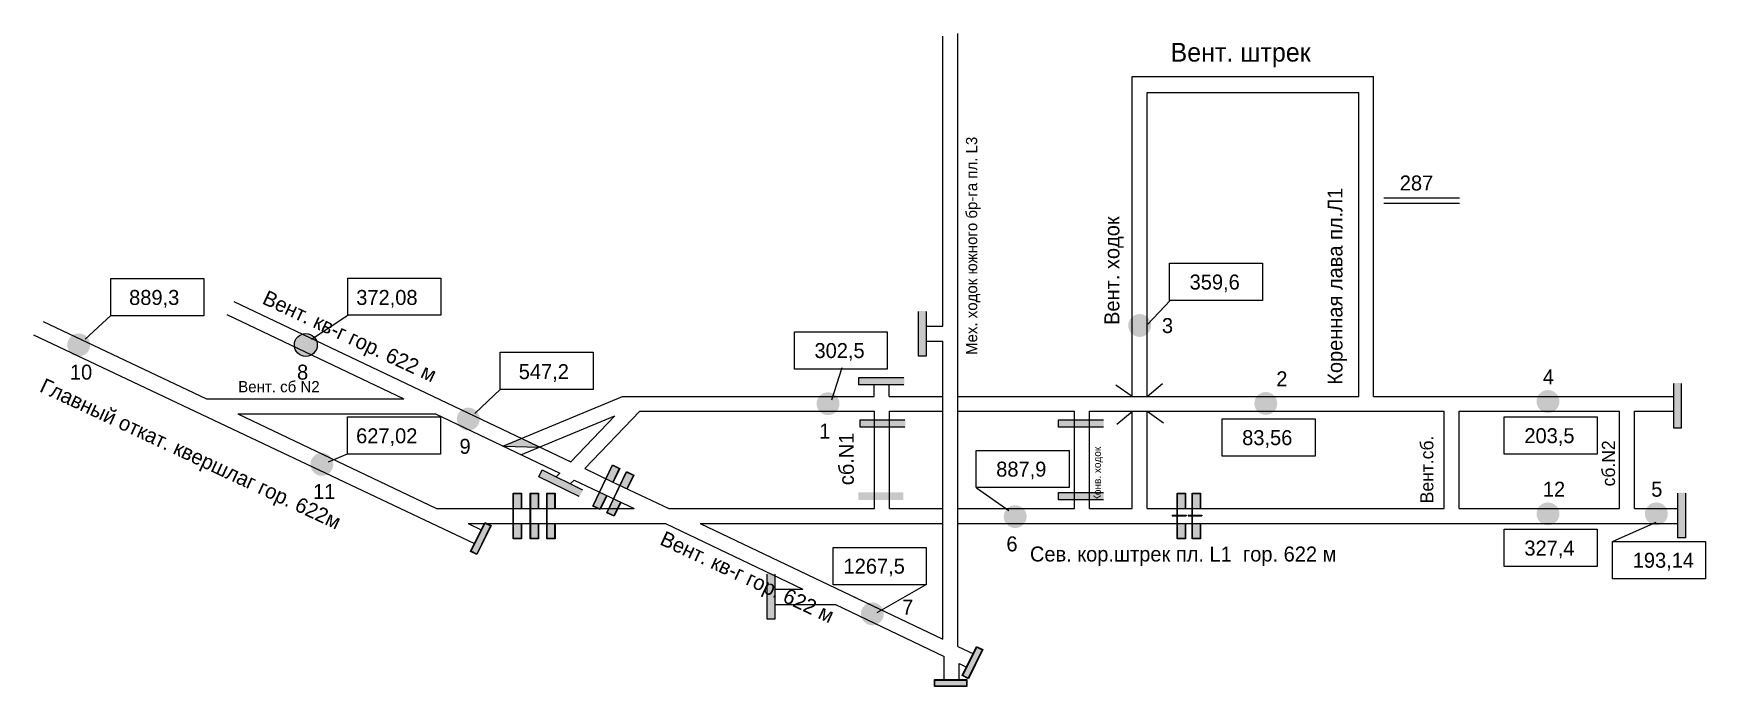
# Model space of a CAD drawing. Header units: millimetres. Extents: x 529 to 976, y 339 to 514.
import ezdxf

# ---------------------------------------------------------------- set-up
doc = ezdxf.new("R2010")
doc.units = ezdxf.units.MM
doc.layers.add('Двери', color=7, linetype='Continuous')
doc.layers.add('Перемычки', color=7, linetype='Continuous')

msp = doc.modelspace()

# ---------------------------------------------------------------- hatches: boundary and pattern name
for points in [[(827.68, 435.77, 1), (821.57, 435.77, 1)], [(544.42, 430.58, 1), (538.31, 430.58, 1)], [(605.06, 430.58, 1), (598.95, 430.58, 1)], [(744.49, 414.86, 1), (738.38, 414.86, 1)], [(861.36, 414.93, 1), (855.25, 414.93, 1)], [(936.7, 415.47, 1), (930.59, 415.47, 1)], [(648.44, 410.76, 1), (642.33, 410.76, 1)], [(659.54, 405.61), (654.57, 403.55), (664.4, 403.29)], [(609.33, 398.66, 1), (603.22, 398.66, 1)], [(936.7, 385.43, 1), (930.59, 385.43, 1)], [(965.63, 385.43, 1), (959.52, 385.43, 1)], [(794.45, 384.7, 1), (788.34, 384.7, 1)], [(756.31, 358.71, 1), (750.2, 358.71, 1)]]:
    msp.add_hatch(color=256).paths.add_polyline_path(points)
h = msp.add_hatch(color=256)
h.paths.add_polyline_path([(651.52, 382.31), (649.84, 383.14), (646.01, 375.36), (647.69, 374.53)])
h.paths.add_polyline_path([(651.35, 382.25), (649.9, 382.97), (646.18, 375.42), (647.64, 374.7)], flags=16)
h = msp.add_hatch(color=256)
h.paths.add_polyline_path([(782.76, 349.15), (781.08, 349.97), (777.26, 342.2), (778.94, 341.37)])
h.paths.add_polyline_path([(782.6, 349.09), (781.14, 349.81), (777.42, 342.25), (778.88, 341.54)], flags=16)
h = msp.add_hatch(color=256)
h.paths.add_polyline_path([(769.82, 341.15), (769.82, 339.28), (778.49, 339.28), (778.49, 341.15)])
h.paths.add_polyline_path([(769.94, 341.02), (769.94, 339.4), (778.36, 339.4), (778.36, 341.02)], flags=16)
at = {"layer": 'Двери'}
h = msp.add_hatch(color=256, dxfattribs=at)
h.paths.add_polyline_path([(684.07, 393.88), (685.84, 397.58), (683.85, 398.53), (682.09, 394.83), (682.18, 394.79), (683.9, 398.4), (685.7, 397.54), (683.98, 393.93)])
h.paths.add_polyline_path([(680.45, 391.18), (682.18, 394.79), (682.09, 394.83), (680.36, 391.22)])
h.paths.add_polyline_path([(680.58, 386.57), (682.35, 390.27), (682.26, 390.32), (680.54, 386.71), (678.73, 387.57), (680.45, 391.18), (680.36, 391.22), (678.6, 387.52)])
h = msp.add_hatch(color=3, dxfattribs=at)
h.paths.add_polyline_path([(685.7, 397.54), (683.9, 398.4), (682.18, 394.79), (683.98, 393.93)])
h.paths.add_polyline_path([(678.73, 387.57), (680.54, 386.71), (682.26, 390.32), (680.45, 391.18)])
h = msp.add_hatch(color=256, dxfattribs=at)
h.paths.add_polyline_path([(687.81, 392.1), (689.58, 395.8), (687.59, 396.75), (685.83, 393.05), (685.92, 393), (687.64, 396.61), (689.45, 395.75), (687.72, 392.14)])
h.paths.add_polyline_path([(684.2, 389.39), (685.92, 393), (685.83, 393.05), (684.11, 389.44)])
h.paths.add_polyline_path([(684.33, 384.79), (686.09, 388.49), (686, 388.53), (684.28, 384.92), (682.47, 385.78), (684.2, 389.39), (684.11, 389.44), (682.34, 385.73)])
h = msp.add_hatch(color=3, dxfattribs=at)
h.paths.add_polyline_path([(689.45, 395.75), (687.64, 396.61), (685.92, 393), (687.72, 392.14)])
h.paths.add_polyline_path([(682.47, 385.78), (684.28, 384.92), (686, 388.53), (684.2, 389.39)])
h = msp.add_hatch(color=256, dxfattribs=at)
h.paths.add_polyline_path([(659.57, 386.85), (659.57, 390.95), (657.37, 390.95), (657.37, 386.85), (657.47, 386.85), (657.47, 390.85), (659.47, 390.85), (659.47, 386.85)])
h.paths.add_polyline_path([(657.47, 382.85), (657.47, 386.85), (657.37, 386.85), (657.37, 382.85)])
h.paths.add_polyline_path([(659.57, 378.75), (659.57, 382.85), (659.47, 382.85), (659.47, 378.85), (657.47, 378.85), (657.47, 382.85), (657.37, 382.85), (657.37, 378.75)])
h = msp.add_hatch(color=3, dxfattribs=at)
h.paths.add_polyline_path([(659.47, 390.85), (657.47, 390.85), (657.47, 386.85), (659.47, 386.85)])
h.paths.add_polyline_path([(657.47, 378.85), (659.47, 378.85), (659.47, 382.85), (657.47, 382.85)])
h = msp.add_hatch(color=256, dxfattribs=at)
h.paths.add_polyline_path([(664.14, 386.85), (664.14, 390.95), (661.94, 390.95), (661.94, 386.85), (662.04, 386.85), (662.04, 390.85), (664.04, 390.85), (664.04, 386.85)])
h.paths.add_polyline_path([(662.04, 382.85), (662.04, 386.85), (661.94, 386.85), (661.94, 382.85)])
h.paths.add_polyline_path([(664.14, 378.75), (664.14, 382.85), (664.04, 382.85), (664.04, 378.85), (662.04, 378.85), (662.04, 382.85), (661.94, 382.85), (661.94, 378.75)])
h = msp.add_hatch(color=3, dxfattribs=at)
h.paths.add_polyline_path([(664.04, 390.85), (662.04, 390.85), (662.04, 386.85), (664.04, 386.85)])
h.paths.add_polyline_path([(662.04, 378.85), (664.04, 378.85), (664.04, 382.85), (662.04, 382.85)])
h = msp.add_hatch(color=256, dxfattribs=at)
h.paths.add_polyline_path([(668.53, 386.85), (668.53, 390.95), (666.33, 390.95), (666.33, 386.85), (666.43, 386.85), (666.43, 390.85), (668.43, 390.85), (668.43, 386.85)])
h.paths.add_polyline_path([(666.43, 382.85), (666.43, 386.85), (666.33, 386.85), (666.33, 382.85)])
h.paths.add_polyline_path([(668.53, 378.75), (668.53, 382.85), (668.43, 382.85), (668.43, 378.85), (666.43, 378.85), (666.43, 382.85), (666.33, 382.85), (666.33, 378.75)])
h = msp.add_hatch(color=3, dxfattribs=at)
h.paths.add_polyline_path([(668.43, 390.85), (666.43, 390.85), (666.43, 386.85), (668.43, 386.85)])
h.paths.add_polyline_path([(666.43, 378.85), (668.43, 378.85), (668.43, 382.85), (666.43, 382.85)])
h = msp.add_hatch(color=256, dxfattribs=at)
h.paths.add_polyline_path([(836.86, 386.84), (836.86, 390.94), (834.66, 390.94), (834.66, 386.84), (834.76, 386.84), (834.76, 390.84), (836.76, 390.84), (836.76, 386.84)])
h.paths.add_polyline_path([(834.76, 382.84), (834.76, 386.84), (834.66, 386.84), (834.66, 382.84)])
h.paths.add_polyline_path([(836.86, 378.74), (836.86, 382.84), (836.76, 382.84), (836.76, 378.84), (834.76, 378.84), (834.76, 382.84), (834.66, 382.84), (834.66, 378.74)])
h = msp.add_hatch(color=3, dxfattribs=at)
h.paths.add_polyline_path([(836.76, 390.84), (834.76, 390.84), (834.76, 386.84), (836.76, 386.84)])
h.paths.add_polyline_path([(834.76, 378.84), (836.76, 378.84), (836.76, 382.84), (834.76, 382.84)])
h = msp.add_hatch(color=256, dxfattribs=at)
h.paths.add_polyline_path([(840.86, 386.84), (840.86, 390.94), (838.66, 390.94), (838.66, 386.84), (838.76, 386.84), (838.76, 390.84), (840.76, 390.84), (840.76, 386.84)])
h.paths.add_polyline_path([(838.76, 382.84), (838.76, 386.84), (838.66, 386.84), (838.66, 382.84)])
h.paths.add_polyline_path([(840.86, 378.74), (840.86, 382.84), (840.76, 382.84), (840.76, 378.84), (838.76, 378.84), (838.76, 382.84), (838.66, 382.84), (838.66, 378.74)])
h = msp.add_hatch(color=3, dxfattribs=at)
h.paths.add_polyline_path([(840.76, 390.84), (838.76, 390.84), (838.76, 386.84), (840.76, 386.84)])
h.paths.add_polyline_path([(838.76, 378.84), (840.76, 378.84), (840.76, 382.84), (838.76, 382.84)])
at = {"layer": 'Перемычки'}
h = msp.add_hatch(color=256, dxfattribs=at)
h.paths.add_polyline_path([(767.69, 427.45), (767.69, 431.55), (767.59, 431.55), (767.59, 427.55), (765.59, 427.55), (765.59, 431.55), (765.49, 431.55), (765.49, 427.45)])
h.paths.add_polyline_path([(767.59, 431.55), (767.69, 431.55), (767.69, 439.65), (765.49, 439.65), (765.49, 431.55), (765.59, 431.55), (765.59, 439.55), (767.59, 439.55)])
h = msp.add_hatch(color=3, dxfattribs=at)
h.paths.add_polyline_path([(765.59, 427.55), (767.59, 427.55), (767.59, 431.55), (765.59, 431.55)])
h.paths.add_polyline_path([(767.59, 435.55), (765.59, 435.55), (765.59, 431.55), (767.59, 431.55)])
h.paths.add_polyline_path([(767.59, 435.55), (767.59, 439.55), (765.59, 439.55), (765.59, 435.55)])
h = msp.add_hatch(color=256, dxfattribs=at)
h.paths.add_polyline_path([(749.59, 419.79), (753.69, 419.79), (753.69, 419.89), (749.69, 419.89), (749.69, 421.89), (753.69, 421.89), (753.69, 421.99), (749.59, 421.99)])
h.paths.add_polyline_path([(753.69, 419.89), (753.69, 419.79), (761.79, 419.77), (761.79, 421.97), (753.69, 421.99), (753.69, 421.89), (761.69, 421.88), (761.69, 419.88)])
h = msp.add_hatch(color=3, dxfattribs=at)
h.paths.add_polyline_path([(749.69, 421.89), (749.69, 419.89), (753.69, 419.89), (753.69, 421.89)])
h.paths.add_polyline_path([(757.69, 419.88), (757.69, 421.88), (753.69, 421.89), (753.69, 419.89)])
h.paths.add_polyline_path([(757.69, 419.88), (761.69, 419.88), (761.69, 421.88), (757.69, 421.88)])
h = msp.add_hatch(color=256, dxfattribs=at)
h.paths.add_polyline_path([(969.33, 408.2), (969.33, 412.3), (969.23, 412.3), (969.23, 408.3), (967.23, 408.3), (967.23, 412.3), (967.13, 412.3), (967.13, 408.2)])
h.paths.add_polyline_path([(969.23, 412.3), (969.33, 412.3), (969.33, 420.4), (967.13, 420.4), (967.13, 412.3), (967.23, 412.3), (967.23, 420.3), (969.23, 420.3)])
h = msp.add_hatch(color=3, dxfattribs=at)
h.paths.add_polyline_path([(967.23, 408.3), (969.23, 408.3), (969.23, 412.3), (967.23, 412.3)])
h.paths.add_polyline_path([(969.23, 416.3), (967.23, 416.3), (967.23, 412.3), (969.23, 412.3)])
h.paths.add_polyline_path([(969.23, 416.3), (969.23, 420.3), (967.23, 420.3), (967.23, 416.3)])
h = msp.add_hatch(color=256, dxfattribs=at)
h.paths.add_polyline_path([(749.87, 408.46), (753.97, 408.46), (753.97, 408.56), (749.97, 408.56), (749.97, 410.56), (753.97, 410.56), (753.97, 410.66), (749.87, 410.66)])
h.paths.add_polyline_path([(753.97, 408.56), (753.97, 408.46), (762.07, 408.46), (762.07, 410.66), (753.97, 410.66), (753.97, 410.56), (761.97, 410.56), (761.97, 408.56)])
h = msp.add_hatch(color=3, dxfattribs=at)
h.paths.add_polyline_path([(749.97, 410.56), (749.97, 408.56), (753.97, 408.56), (753.97, 410.56)])
h.paths.add_polyline_path([(757.97, 408.56), (757.97, 410.56), (753.97, 410.56), (753.97, 408.56)])
h.paths.add_polyline_path([(757.97, 408.56), (761.97, 408.56), (761.97, 410.56), (757.97, 410.56)])
h = msp.add_hatch(color=256, dxfattribs=at)
h.paths.add_polyline_path([(802.83, 408.46), (806.93, 408.46), (806.93, 408.56), (802.93, 408.56), (802.93, 410.56), (806.93, 410.56), (806.93, 410.66), (802.83, 410.66)])
h.paths.add_polyline_path([(806.93, 408.56), (806.93, 408.46), (815.03, 408.46), (815.03, 410.66), (806.93, 410.66), (806.93, 410.56), (814.93, 410.56), (814.93, 408.56)])
h = msp.add_hatch(color=3, dxfattribs=at)
h.paths.add_polyline_path([(802.93, 410.56), (802.93, 408.56), (806.93, 408.56), (806.93, 410.56)])
h.paths.add_polyline_path([(810.93, 408.56), (810.93, 410.56), (806.93, 410.56), (806.93, 408.56)])
h.paths.add_polyline_path([(810.93, 408.56), (814.93, 408.56), (814.93, 410.56), (810.93, 410.56)])
h = msp.add_hatch(color=256, dxfattribs=at)
h.paths.add_polyline_path([(664.09, 395.32), (667.76, 393.5), (667.8, 393.59), (664.22, 395.37), (665.11, 397.16), (668.69, 395.38), (668.74, 395.47), (665.07, 397.29)])
h.paths.add_polyline_path([(667.8, 393.59), (667.76, 393.5), (675.01, 389.89), (675.99, 391.86), (668.74, 395.47), (668.69, 395.38), (675.86, 391.82), (674.97, 390.03)])
h = msp.add_hatch(color=3, dxfattribs=at)
h.paths.add_polyline_path([(665.11, 397.16), (664.22, 395.37), (667.8, 393.59), (668.69, 395.38)])
h.paths.add_polyline_path([(671.39, 391.81), (672.28, 393.6), (668.69, 395.38), (667.8, 393.59)])
h.paths.add_polyline_path([(671.39, 391.81), (674.97, 390.03), (675.86, 391.82), (672.28, 393.6)])
h = msp.add_hatch(color=3, dxfattribs=at)
h.paths.add_polyline_path([(749.51, 391.18), (749.51, 389.18), (753.51, 389.18), (753.51, 391.18)])
h.paths.add_polyline_path([(757.51, 389.18), (757.51, 391.18), (753.51, 391.18), (753.51, 389.18)])
h.paths.add_polyline_path([(757.51, 389.18), (761.51, 389.18), (761.51, 391.18), (757.51, 391.18)])
h = msp.add_hatch(color=256, dxfattribs=at)
h.paths.add_polyline_path([(802.83, 389.08), (806.93, 389.08), (806.93, 389.18), (802.93, 389.18), (802.93, 391.18), (806.93, 391.18), (806.93, 391.28), (802.83, 391.28)])
h.paths.add_polyline_path([(806.93, 389.18), (806.93, 389.08), (815.03, 389.08), (815.03, 391.28), (806.93, 391.28), (806.93, 391.18), (814.93, 391.18), (814.93, 389.18)])
h = msp.add_hatch(color=3, dxfattribs=at)
h.paths.add_polyline_path([(802.93, 391.18), (802.93, 389.18), (806.93, 389.18), (806.93, 391.18)])
h.paths.add_polyline_path([(810.93, 389.18), (810.93, 391.18), (806.93, 391.18), (806.93, 389.18)])
h.paths.add_polyline_path([(810.93, 389.18), (814.93, 389.18), (814.93, 391.18), (810.93, 391.18)])
h = msp.add_hatch(color=256, dxfattribs=at)
h.paths.add_polyline_path([(970.44, 378.9), (970.44, 383), (970.34, 383), (970.34, 379), (968.34, 379), (968.34, 383), (968.24, 383), (968.24, 378.9)])
h.paths.add_polyline_path([(970.34, 383), (970.44, 383), (970.44, 391.1), (968.24, 391.1), (968.24, 383), (968.34, 383), (968.34, 391), (970.34, 391)])
h = msp.add_hatch(color=3, dxfattribs=at)
h.paths.add_polyline_path([(968.34, 379), (970.34, 379), (970.34, 383), (968.34, 383)])
h.paths.add_polyline_path([(970.34, 387), (968.34, 387), (968.34, 383), (970.34, 383)])
h.paths.add_polyline_path([(970.34, 387), (970.34, 391), (968.34, 391), (968.34, 387)])
for points in [[(646.18, 375.42), (647.64, 374.7), (651.35, 382.25), (649.9, 382.97)], [(777.42, 342.25), (778.88, 341.54), (782.6, 349.09), (781.14, 349.81)], [(778.36, 339.4), (778.36, 341.02), (769.94, 341.02), (769.94, 339.4)]]:
    msp.add_hatch(color=3, dxfattribs=at).paths.add_polyline_path(points)
h = msp.add_hatch(color=256, dxfattribs=at)
h.paths.add_polyline_path([(727.31, 357.23), (727.31, 361.33), (727.21, 361.33), (727.21, 357.33), (725.21, 357.33), (725.21, 361.33), (725.11, 361.33), (725.11, 357.23)])
h.paths.add_polyline_path([(727.21, 361.33), (727.31, 361.33), (727.31, 369.43), (725.11, 369.43), (725.11, 361.33), (725.21, 361.33), (725.21, 369.33), (727.21, 369.33)])
h = msp.add_hatch(color=3, dxfattribs=at)
h.paths.add_polyline_path([(725.21, 357.33), (727.21, 357.33), (727.21, 361.33), (725.21, 361.33)])
h.paths.add_polyline_path([(727.21, 365.33), (725.21, 365.33), (725.21, 361.33), (727.21, 361.33)])
h.paths.add_polyline_path([(727.21, 365.33), (727.21, 369.33), (725.21, 369.33), (725.21, 365.33)])

# ---------------------------------------------------------------- linework, layer by layer
for p, q in [((776.11, 350.02), (776.11, 513.82)), ((772.11, 439.53), (772.11, 513.1)), ((822.65, 416.83), (822.65, 502.33)), ((822.65, 502.33), (887.1, 502.33)), ((887.1, 416.83), (887.1, 502.33)), ((826.65, 416.83), (826.65, 498.02)), ((826.65, 498.02), (883.1, 498.02)), ((883.1, 416.83), (883.1, 498.02)), ((889.85, 469.9), (909.99, 469.9)), ((889.85, 468.45), (909.99, 468.45)), ((582.79, 442.17), (672.72, 399.33)), ((826.8, 436.13), (832.73, 442.47)), ((543.1, 432.09), (549.96, 438.4)), ((580.87, 438.74), (628.2, 416.13)), ((613.2, 438.48), (603.5, 432)), ((772.11, 435.55), (772.11, 439.88)), ((529.28, 433.28), (647.07, 377.55)), ((531.89, 436.87), (575.49, 416.13)), ((767.59, 435.55), (772.11, 435.55)), ((767.59, 431.55), (772.11, 431.55)), ((772.11, 351.93), (772.11, 431.55)), ((745.08, 424.42), (742.31, 415.81)), ((753.72, 416.83), (753.72, 419.89)), ((757.72, 416.83), (757.72, 419.88)), ((818.28, 419.93), (822.61, 416.86)), ((826.65, 416.83), (830.72, 420.24)), ((575.49, 416.13), (628.2, 416.13)), ((647.12, 412.26), (653.98, 418.78)), ((654.57, 403.55), (686.58, 416.83)), ((686.58, 416.83), (740.08, 416.83)), ((740.08, 416.83), (753.72, 416.83)), ((757.72, 416.83), (772.11, 416.83)), ((776.11, 416.83), (826.65, 416.83)), ((826.65, 416.83), (870.06, 416.83)), ((826.65, 416.83), (826.79, 416.83)), ((869.84, 416.83), (883.1, 416.83)), ((887.1, 416.83), (967.23, 416.83)), ((583.88, 412.13), (636.59, 412.13)), ((583.88, 412.13), (636.93, 386.83)), ((636.59, 412.13), (669.81, 396.28)), ((659.43, 401.23), (684.46, 411.61)), ((672.72, 399.33), (684.46, 411.61)), ((676.52, 397.51), (691.15, 412.83)), ((691.15, 412.83), (753.81, 412.83)), ((753.8, 386.83), (753.81, 412.83)), ((757.8, 386.83), (757.81, 412.83)), ((757.81, 412.83), (760.93, 412.83)), ((760.93, 412.83), (772.11, 412.83)), ((776.11, 412.83), (792.5, 412.83)), ((792.09, 412.83), (807.22, 412.83)), ((807.21, 386.83), (807.22, 412.83)), ((811.21, 386.83), (811.22, 412.83)), ((811.22, 412.83), (826.65, 412.83)), ((818.54, 409.38), (822.61, 412.79)), ((822.65, 386.83), (822.65, 412.83)), ((826.63, 412.84), (830.96, 409.76)), ((826.65, 412.83), (831.73, 412.83)), ((826.65, 412.83), (847.5, 412.83)), ((826.65, 386.83), (826.65, 412.83)), ((831.73, 412.83), (843.5, 412.83)), ((847.5, 412.83), (866.24, 412.83)), ((866.03, 412.83), (881.29, 412.83)), ((881, 412.83), (905.92, 412.83)), ((905.92, 386.83), (905.92, 412.83)), ((909.92, 386.83), (909.92, 412.83)), ((909.92, 412.83), (952.75, 412.83)), ((952.75, 386.83), (952.75, 412.83)), ((956.75, 386.83), (956.75, 412.84)), ((956.75, 412.84), (967.2, 412.84)), ((654.57, 403.55), (664.4, 403.29)), ((608.05, 399.37), (613.15, 401.5)), ((676.52, 397.51), (683.83, 394.03)), ((668.87, 395.29), (669.81, 396.28)), ((672.62, 393.43), (673.61, 394.47)), ((673.61, 394.47), (689.64, 386.83)), ((683.83, 394.03), (698.93, 386.83)), ((781.06, 392.43), (789.66, 386.37)), ((636.93, 386.83), (689.64, 386.83)), ((698.93, 386.83), (753.8, 386.83)), ((757.8, 386.83), (760.93, 386.83)), ((760.93, 386.83), (772.11, 386.83)), ((776.11, 386.83), (792.5, 386.83)), ((791.93, 386.83), (807.21, 386.83)), ((811.21, 386.83), (813.18, 386.83)), ((811.65, 386.83), (822.65, 386.83)), ((826.65, 386.83), (843.5, 386.83)), ((826.65, 386.83), (847.5, 386.83)), ((847.5, 386.83), (866.24, 386.83)), ((865.67, 386.83), (873.97, 386.83)), ((874.06, 386.83), (881.29, 386.83)), ((880.65, 386.83), (893.82, 386.83)), ((893.46, 386.83), (904.06, 386.83)), ((903.2, 386.83), (903.24, 386.83)), ((903.24, 386.83), (905.92, 386.83)), ((909.92, 386.83), (934.39, 386.83)), ((933.53, 386.83), (952.75, 386.83)), ((956.75, 386.83), (968.15, 386.83)), ((645.32, 382.83), (648.97, 381.09)), ((645.32, 382.83), (698.02, 382.83)), ((698.02, 382.83), (734.74, 365.32)), ((707.32, 382.83), (760.93, 382.83)), ((707.32, 382.83), (772.11, 351.93)), ((760.93, 382.83), (772.11, 382.83)), ((776.11, 382.83), (847.5, 382.83)), ((847.5, 382.83), (874.06, 382.83)), ((874.06, 382.83), (968.15, 382.83)), ((962.45, 383.14), (950.92, 378.01)), ((767.57, 366.51), (754.43, 358.96)), ((727.21, 365.32), (734.74, 365.32)), ((747.97, 363.44), (755.28, 359.95)), ((727.21, 361.19), (743.38, 361.19)), ((743.38, 361.19), (772.43, 347.34)), ((776.11, 350.02), (780.27, 348.03)), ((772.43, 341.15), (772.43, 347.34)), ((776.43, 341.15), (776.43, 345.43)), ((776.43, 345.43), (778.39, 344.5))]:
    msp.add_line(p, q)
for points in [[(832.6, 452.39), (857.42, 452.39), (857.42, 442.44), (832.6, 442.44)], [(549.95, 448.3), (574.77, 448.3), (574.77, 438.36), (549.95, 438.36)], [(613.2, 448.44), (638.01, 448.44), (638.01, 438.5), (613.2, 438.5)], [(732.44, 434.08), (757.25, 434.08), (757.25, 424.13), (732.44, 424.13)], [(653.89, 428.62), (678.7, 428.62), (678.7, 418.67), (653.89, 418.67)], [(613.17, 411.32), (637.98, 411.32), (637.98, 401.38), (613.17, 401.38)], [(846.63, 410.81), (871.45, 410.81), (871.45, 400.86), (846.63, 400.86)], [(921.97, 411.34), (946.79, 411.34), (946.79, 401.4), (921.97, 401.4)], [(780.97, 402.39), (805.78, 402.39), (805.78, 392.45), (780.97, 392.45)], [(651.52, 382.31), (647.69, 374.53), (646.01, 375.36), (649.84, 383.14)], [(651.35, 382.25), (647.64, 374.7), (646.18, 375.42), (649.9, 382.97)], [(921.97, 381.3), (946.79, 381.3), (946.79, 371.36), (921.97, 371.36)], [(742.83, 376.4), (767.64, 376.4), (767.64, 366.46), (742.83, 366.46)], [(950.9, 378.04), (975.72, 378.04), (975.72, 368.1), (950.9, 368.1)], [(782.76, 349.15), (778.94, 341.37), (777.26, 342.2), (781.08, 349.97)], [(782.6, 349.09), (778.88, 341.54), (777.42, 342.25), (781.14, 349.81)], [(769.82, 341.15), (778.49, 341.15), (778.49, 339.28), (769.82, 339.28)], [(769.94, 341.02), (778.36, 341.02), (778.36, 339.4), (769.94, 339.4)]]:
    msp.add_lwpolyline(points, close=True)
msp.add_circle((602, 430.58), 3.06)
at = {"layer": 'Двери'}
for p, q in [((833.33, 385.06), (837, 385.06)), ((833.33, 385.06), (837, 385.06)), ((833.33, 385.06), (837, 385.06)), ((833.33, 385.06), (833.33, 384.91)), ((833.34, 385.05), (837, 385.05)), ((833.34, 385.04), (837, 385.04)), ((833.34, 385.03), (837, 385.03)), ((833.34, 385.02), (837, 385.02)), ((833.34, 385.01), (837, 385.01)), ((833.34, 385), (837, 385)), ((833.34, 384.99), (837, 384.99)), ((833.34, 384.98), (837, 384.98)), ((833.34, 384.97), (837, 384.97)), ((833.34, 384.96), (837, 384.96)), ((833.34, 384.95), (837, 384.95)), ((833.34, 384.94), (837, 384.94)), ((833.34, 384.93), (837, 384.93)), ((833.34, 384.92), (837, 384.92)), ((833.34, 384.91), (837, 384.91)), ((837, 385.06), (837, 384.91)), ((837.6, 385.06), (841.26, 385.06)), ((837.6, 385.06), (837.6, 384.91)), ((837.6, 385.06), (841.26, 385.06)), ((837.6, 385.06), (841.26, 385.06)), ((837.6, 385.05), (841.26, 385.05)), ((837.6, 385.04), (841.26, 385.04)), ((837.6, 385.03), (841.26, 385.03)), ((837.6, 385.02), (841.26, 385.02)), ((837.6, 385.01), (841.26, 385.01)), ((837.6, 385), (841.26, 385)), ((837.6, 384.99), (841.26, 384.99)), ((837.6, 384.98), (841.26, 384.98)), ((837.6, 384.97), (841.26, 384.97)), ((837.6, 384.96), (841.26, 384.96)), ((837.6, 384.95), (841.26, 384.95)), ((837.6, 384.94), (841.26, 384.94)), ((837.6, 384.93), (841.26, 384.93)), ((837.6, 384.92), (841.26, 384.92)), ((837.6, 384.91), (841.26, 384.91)), ((841.26, 385.06), (841.26, 384.91))]:
    msp.add_line(p, q, dxfattribs=at)
for points in [[(682.35, 390.27), (680.58, 386.57), (678.6, 387.52), (683.85, 398.53), (685.84, 397.58), (684.07, 393.88)], [(682.26, 390.32), (680.54, 386.71), (678.73, 387.57), (683.9, 398.4), (685.7, 397.54), (683.98, 393.93)], [(686.09, 388.49), (684.33, 384.79), (682.34, 385.73), (687.59, 396.75), (689.58, 395.8), (687.81, 392.1)], [(686, 388.53), (684.28, 384.92), (682.47, 385.78), (687.64, 396.61), (689.45, 395.75), (687.72, 392.14)], [(659.57, 382.85), (659.57, 378.75), (657.37, 378.75), (657.37, 390.95), (659.57, 390.95), (659.57, 386.85)], [(659.47, 382.85), (659.47, 378.85), (657.47, 378.85), (657.47, 390.85), (659.47, 390.85), (659.47, 386.85)], [(664.14, 382.85), (664.14, 378.75), (661.94, 378.75), (661.94, 390.95), (664.14, 390.95), (664.14, 386.85)], [(664.04, 382.85), (664.04, 378.85), (662.04, 378.85), (662.04, 390.85), (664.04, 390.85), (664.04, 386.85)], [(668.53, 382.85), (668.53, 378.75), (666.33, 378.75), (666.33, 390.95), (668.53, 390.95), (668.53, 386.85)], [(668.43, 382.85), (668.43, 378.85), (666.43, 378.85), (666.43, 390.85), (668.43, 390.85), (668.43, 386.85)], [(836.86, 382.84), (836.86, 378.74), (834.66, 378.74), (834.66, 390.94), (836.86, 390.94), (836.86, 386.84)], [(836.76, 382.84), (836.76, 378.84), (834.76, 378.84), (834.76, 390.84), (836.76, 390.84), (836.76, 386.84)], [(840.86, 382.84), (840.86, 378.74), (838.66, 378.74), (838.66, 390.94), (840.86, 390.94), (840.86, 386.84)], [(840.76, 382.84), (840.76, 378.84), (838.76, 378.84), (838.76, 390.84), (840.76, 390.84), (840.76, 386.84)]]:
    msp.add_lwpolyline(points, dxfattribs=at)
at = {"layer": 'Перемычки'}
for points in [[(767.59, 439.55), (767.59, 427.55), (765.59, 427.55), (765.59, 439.55)], [(761.69, 419.88), (749.69, 419.89), (749.69, 421.89), (761.69, 421.88)], [(969.23, 420.3), (969.23, 408.3), (967.23, 408.3), (967.23, 420.3)], [(761.97, 408.56), (749.97, 408.56), (749.97, 410.56), (761.97, 410.56)], [(814.93, 408.56), (802.93, 408.56), (802.93, 410.56), (814.93, 410.56)], [(674.97, 390.03), (664.22, 395.37), (665.11, 397.16), (675.86, 391.82)], [(814.93, 389.18), (802.93, 389.18), (802.93, 391.18), (814.93, 391.18)], [(970.34, 391), (970.34, 379), (968.34, 379), (968.34, 391)], [(727.21, 369.33), (727.21, 357.33), (725.21, 357.33), (725.21, 369.33)]]:
    msp.add_lwpolyline(points, dxfattribs=at)

# ---------------------------------------------------------------- texts
for s, height, p in [('Вент. штрек', 5, (832.86, 506.29)), ('287', 4, (894.08, 471.85)), ('359,6', 4, (837.97, 445.38)), ('889,3', 4, (554.83, 441.26)), ('372,08', 4, (615.47, 441.26)), ('3', 4, (830.57, 433.75)), ('302,5', 4, (737.81, 427.07)), ('10', 4, (539.02, 421.3)), ('8', 4, (599.66, 421.3)), ('547,2', 4, (658.85, 421.44)), ('Вент. сб N2', 3, (583.95, 417.92)), ('2', 4, (861.11, 419.52)), ('4', 4, (932.28, 420.05)), ('627,02', 4, (615.43, 404.29)), ('1', 4, (739.09, 405.57)), ('83,56', 4, (852, 403.8)), ('203,5', 4, (927.34, 404.33)), ('9', 4, (643.04, 401.48)), ('887,9', 4, (786.33, 395.38)), ('11', 4, (603.93, 389.37)), ('12', 4, (932.28, 390.02)), ('5', 4, (961.21, 390.02)), ('6', 4, (789.05, 375.41)), ('Сев. кор.штрек пл. L1  гор. 622 м', 4, (795.34, 372.7)), ('327,4', 4, (927.34, 374.29)), ('193,14', 4, (956.27, 371.03)), ('1267,5', 4, (745.57, 369.45)), ('7', 4, (761.22, 358.53))]:
    msp.add_text(s, height=height).set_placement(p)
for s, height, p in [('Мех. ходок южного бр-га пл. L3', 3, (781.25, 427.9)), ('Коренная лава пл.Л1', 4, (878.78, 419.93)), ('Вент. ходок', 4, (819.21, 435.92)), ('сб.N1', 4, (748.31, 393.09)), ('Конв. ходок', 2, (814.29, 388.89)), ('Вент.сб.', 3.5, (903.04, 388.26)), ('сб.N2', 3.5, (951.54, 392.78))]:
    msp.add_text(s, height=height, rotation=90).set_placement(p)
at = {"color": 7}
for s, p in [('Вент. кв-г гор. 622 м', (590.1, 441.72)), ('Главный откат. квершлаг гор. 622м', (530.67, 418.22)), ('Вент. кв-г гор. 622 м', (696.25, 377.38))]:
    msp.add_text(s, height=4, rotation=335, dxfattribs=at).set_placement(p)

doc.saveas('drawing.dxf')
